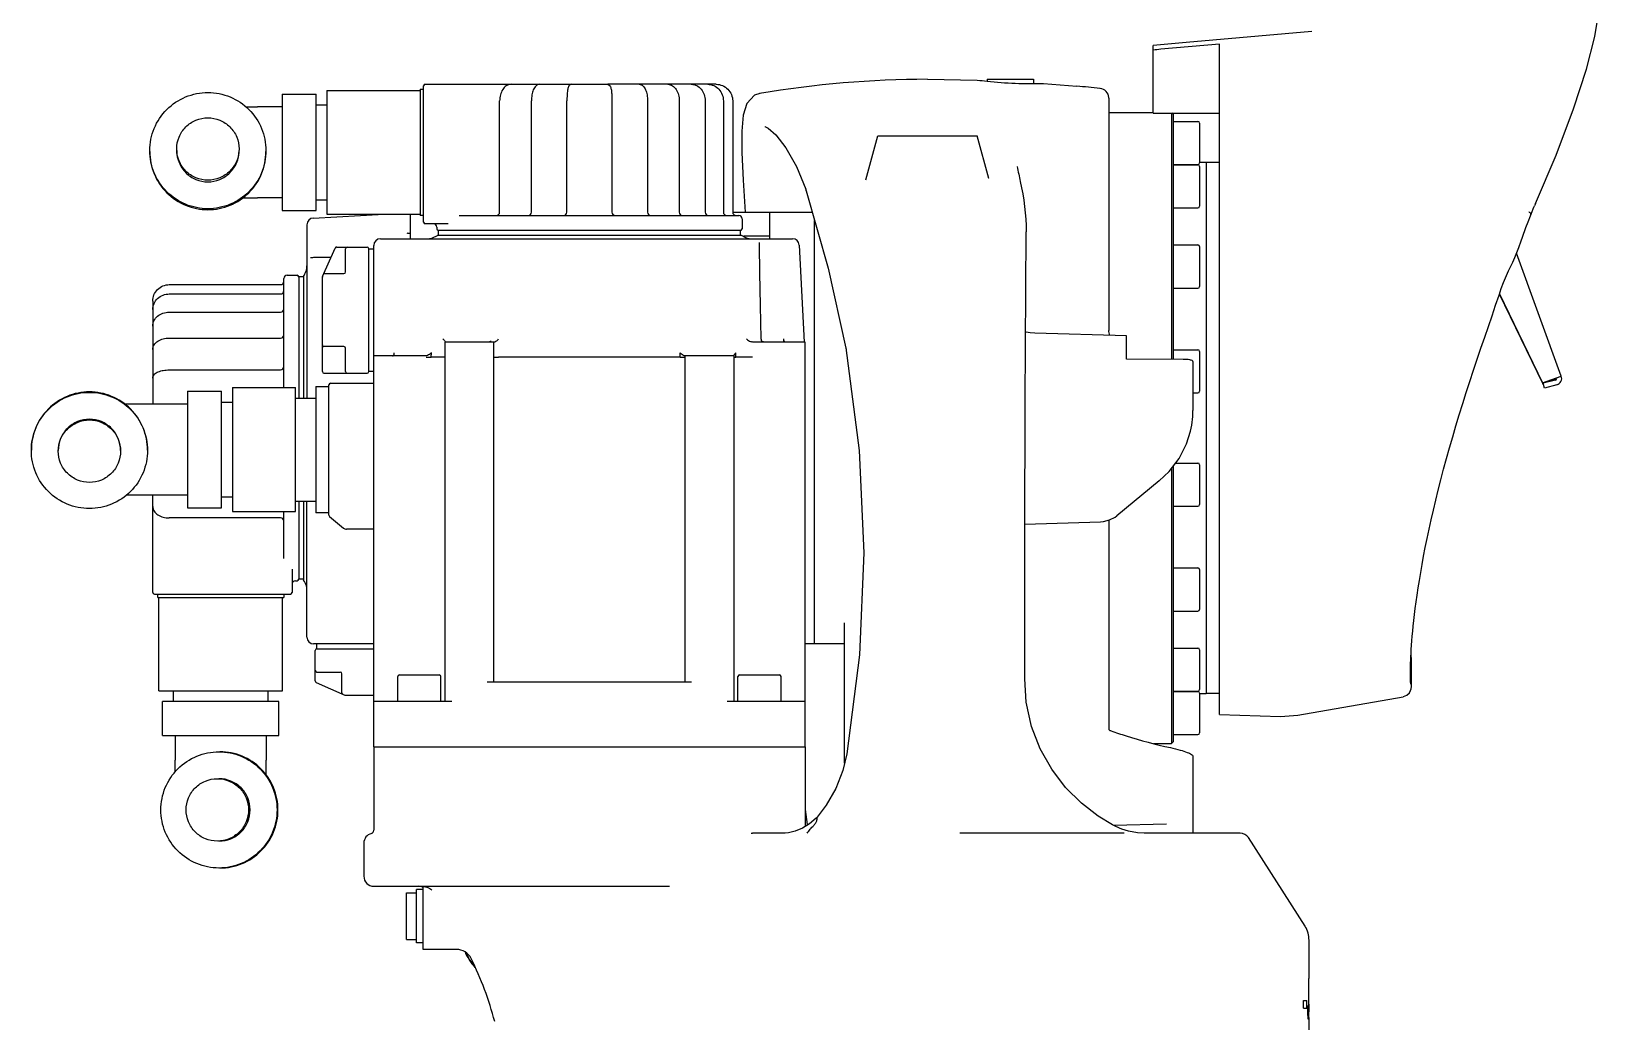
# Model space of a CAD drawing. Header units: millimetres. Extents: x 4086 to 10416, y 123 to 1549.
# Drawn here: x 7314.6 to 7432.7, y 699.9 to 774.4 of the extents above; entities that cross this region are included whole.
import ezdxf

# ---------------------------------------------------------------- set-up
doc = ezdxf.new("R2010")
doc.units = ezdxf.units.MM
doc.layers.add('外形图', color=7, linetype='Continuous')

msp = doc.modelspace()

# ---------------------------------------------------------------- linework, layer by layer
at = {"layer": '外形图', "linetype": 'Continuous'}
for p, q in [((7401.592, 773.604), (7399.092, 773.385)), ((7411.063, 774.437), (7401.592, 773.608)), ((7401.592, 773.604), (7401.592, 773.608)), ((7399.092, 768.282), (7399.092, 773.385)), ((7404.092, 773.467), (7399.678, 773.086)), ((7404.092, 723.016), (7404.092, 773.467)), ((7336.849, 769.99), (7336.849, 760.665)), ((7336.849, 769.99), (7343.874, 769.99)), ((7343.874, 770.077), (7343.874, 760.577)), ((7343.874, 770.077), (7344.124, 770.077)), ((7344.124, 760.077), (7344.124, 770.327)), ((7344.249, 770.452), (7355.267, 770.452)), ((7355.306, 770.452), (7357.943, 770.452)), ((7365.541, 770.452), (7357.981, 770.452)), ((7366.175, 770.452), (7365.581, 770.452)), ((7382.092, 770.827), (7385.842, 770.771)), ((7386.592, 770.827), (7390.092, 770.827)), ((7386.592, 770.827), (7386.592, 770.685)), ((7390.092, 770.827), (7390.092, 770.51)), ((7390.842, 770.521), (7393.342, 770.32)), ((7393.342, 770.32), (7393.342, 770.315)), ((7333.469, 768.752), (7331.624, 768.752)), ((7333.469, 769.715), (7333.469, 760.94)), ((7333.469, 769.715), (7336.024, 769.715)), ((7336.024, 760.94), (7336.024, 769.715)), ((7336.024, 768.895), (7336.849, 768.895)), ((7349.857, 760.827), (7349.857, 769.202)), ((7352.251, 760.827), (7352.251, 769.202)), ((7354.926, 760.827), (7354.926, 769.202)), ((7358.323, 769.202), (7358.323, 760.827)), ((7360.998, 769.202), (7360.998, 760.827)), ((7363.392, 769.202), (7363.392, 760.827)), ((7365.342, 769.202), (7365.342, 760.827)), ((7366.714, 769.202), (7366.714, 760.827)), ((7367.417, 769.202), (7367.417, 760.827)), ((7395.763, 769.398), (7395.761, 769.452)), ((7395.763, 769.398), (7395.763, 751.916)), ((7395.763, 768.327), (7399.092, 768.327)), ((7399.092, 768.282), (7404.092, 768.282)), ((7400.467, 768.282), (7400.467, 749.748)), ((7400.592, 768.202), (7400.512, 768.282)), ((7400.592, 768.202), (7400.592, 749.747)), ((7400.592, 767.657), (7402.467, 767.657)), ((7377.455, 763.267), (7378.342, 766.577)), ((7378.342, 766.577), (7385.841, 766.577)), ((7386.704, 763.359), (7385.842, 766.577)), ((7402.592, 767.532), (7402.592, 764.532)), ((7372.232, 764.253), (7372.915, 762.564)), ((7400.592, 764.407), (7402.467, 764.407)), ((7400.592, 764.391), (7402.467, 764.391)), ((7403.092, 764.577), (7402.592, 764.577)), ((7402.592, 764.266), (7402.592, 761.266)), ((7403.092, 764.577), (7403.092, 724.577)), ((7404.092, 764.565), (7403.092, 764.565)), ((7377.455, 763.267), (7377.455, 763.267)), ((7386.704, 763.359), (7386.704, 763.359)), ((7333.469, 761.902), (7331.624, 761.902)), ((7336.024, 761.76), (7336.849, 761.76)), ((7372.912, 762.572), (7372.942, 762.478)), ((7372.961, 762.42), (7372.942, 762.478)), ((7372.961, 762.42), (7374.619, 756.614)), ((7333.469, 760.94), (7336.024, 760.94)), ((7335.815, 760.384), (7341.166, 760.665)), ((7336.849, 760.665), (7343.874, 760.665)), ((7343.117, 760.665), (7343.117, 758.827)), ((7344.124, 760.577), (7343.874, 760.577)), ((7346.81, 760.577), (7367.874, 760.577)), ((7367.417, 760.827), (7373.416, 760.827)), ((7370.179, 760.827), (7370.179, 758.827)), ((7400.592, 761.141), (7402.467, 761.141)), ((7427.351, 760.096), (7427.527, 760.545)), ((7427.527, 760.545), (7427.562, 760.633)), ((7427.562, 760.633), (7427.562, 760.635)), ((7427.777, 761.2), (7427.821, 761.301)), ((7427.9, 761.477), (7427.821, 761.301)), ((7335.342, 759.885), (7335.342, 746.827)), ((7345.991, 759.952), (7344.249, 759.952)), ((7345.124, 759.702), (7345.124, 759.577)), ((7367.999, 759.452), (7345.249, 759.452)), ((7345.249, 759.077), (7345.249, 759.452)), ((7367.999, 759.077), (7367.999, 759.452)), ((7368.124, 760.327), (7368.124, 759.577)), ((7373.592, 728.327), (7373.592, 760.211)), ((7373.592, 728.327), (7373.592, 760.211)), ((7389.504, 754.97), (7389.535, 759.35)), ((7336.51, 755.98), (7337.466, 758.128)), ((7337.581, 758.202), (7339.874, 758.202)), ((7340.374, 720.577), (7340.374, 758.327)), ((7340.874, 758.827), (7371.932, 758.827)), ((7345.065, 759.015), (7345.179, 759.077)), ((7368.07, 759.077), (7345.179, 759.077)), ((7368.184, 759.015), (7368.07, 759.077)), ((7370.179, 759.019), (7368.304, 759.019)), ((7369.435, 758.549), (7369.435, 758.553)), ((7369.435, 758.553), (7369.435, 758.551)), ((7369.435, 758.551), (7369.435, 758.551)), ((7369.436, 758.538), (7369.435, 758.549)), ((7369.449, 758.343), (7369.447, 758.401)), ((7372.431, 758.353), (7372.814, 751.049)), ((7400.592, 758.355), (7402.467, 758.355)), ((7402.592, 758.23), (7402.592, 755.23)), ((7335.62, 757.388), (7335.615, 757.388)), ((7335.615, 757.388), (7335.618, 757.388)), ((7335.618, 757.388), (7335.618, 757.388)), ((7335.631, 757.389), (7335.62, 757.388)), ((7335.826, 757.402), (7335.768, 757.4)), ((7337.15, 757.418), (7335.826, 757.402)), ((7338.249, 756.327), (7338.249, 758.077)), ((7339.999, 748.827), (7339.999, 758.077)), ((7339.999, 758.077), (7340.374, 758.077)), ((7426.189, 757.074), (7426.189, 757.074)), ((7429.847, 748.482), (7426.478, 757.738)), ((7333.592, 747.615), (7333.592, 755.827)), ((7333.842, 756.077), (7334.592, 756.077)), ((7334.717, 755.952), (7334.717, 746.827)), ((7335.092, 755.952), (7334.717, 755.952)), ((7335.154, 756.136), (7335.092, 756.023)), ((7335.092, 756.023), (7335.092, 746.827)), ((7336.499, 748.827), (7336.499, 755.93)), ((7336.69, 756.202), (7338.124, 756.202)), ((7374.619, 756.614), (7375.943, 750.591)), ((7324.967, 755.369), (7333.342, 755.369)), ((7324.967, 754.667), (7333.342, 754.667)), ((7389.444, 746.541), (7389.504, 754.97)), ((7400.592, 755.105), (7402.467, 755.105)), ((7428.449, 747.924), (7425.185, 754.657)), ((7425.188, 754.667), (7428.437, 747.969)), ((7323.717, 754.128), (7323.717, 753.534)), ((7323.717, 753.493), (7323.717, 746.377)), ((7324.967, 753.295), (7333.342, 753.295)), ((7324.967, 751.345), (7333.342, 751.345)), ((7349.454, 751.052), (7345.749, 751.052)), ((7345.749, 723.99), (7345.749, 751.052)), ((7349.15, 751.095), (7349.106, 751.065)), ((7349.165, 751.114), (7349.15, 751.095)), ((7349.165, 751.114), (7349.164, 751.113)), ((7349.424, 725.452), (7349.424, 751.052)), ((7372.874, 751.052), (7368.936, 751.052)), ((7369.576, 751.206), (7369.571, 751.282)), ((7369.576, 751.206), (7369.576, 751.206)), ((7372.874, 720.577), (7372.874, 751.052)), ((7397.092, 751.51), (7390.184, 751.711)), ((7397.092, 749.765), (7397.092, 751.51)), ((7338.124, 750.702), (7336.624, 750.702)), ((7338.249, 748.827), (7338.249, 750.577)), ((7344.239, 750.002), (7340.374, 750.002)), ((7341.895, 750.057), (7341.9, 750.136)), ((7341.9, 750.136), (7341.906, 750.239)), ((7344.696, 749.902), (7344.72, 750.239)), ((7345.589, 749.902), (7344.696, 749.902)), ((7363.469, 749.902), (7349.78, 749.902)), ((7363.469, 749.902), (7363.469, 750.239)), ((7363.811, 750.002), (7363.794, 750.002)), ((7367.499, 750.002), (7363.824, 750.002)), ((7363.824, 725.452), (7363.824, 750.002)), ((7367.499, 750.002), (7367.499, 723.99)), ((7367.66, 749.902), (7367.66, 750.239)), ((7368.552, 749.902), (7367.66, 749.902)), ((7368.92, 749.915), (7368.552, 749.902)), ((7375.941, 750.632), (7375.944, 750.617)), ((7375.943, 750.591), (7375.957, 750.513)), ((7400.592, 750.47), (7402.467, 750.47)), ((7402.592, 750.345), (7402.592, 747.345)), ((7324.967, 748.951), (7333.342, 748.951)), ((7336.624, 748.702), (7339.874, 748.702)), ((7340.374, 748.827), (7339.999, 748.827)), ((7401.362, 749.743), (7397.092, 749.765)), ((7402.092, 749.589), (7402.092, 745.9)), ((7329.724, 747.615), (7329.724, 738.29)), ((7329.724, 747.615), (7334.474, 747.615)), ((7334.474, 738.29), (7334.474, 747.615)), ((7335.999, 747.702), (7336.999, 747.702)), ((7335.999, 747.702), (7335.999, 738.202)), ((7336.999, 738.011), (7336.999, 747.827)), ((7337.124, 747.952), (7340.374, 747.952)), ((7428.445, 747.949), (7428.435, 747.968)), ((7428.437, 747.969), (7429.847, 748.482)), ((7429.384, 748.291), (7428.445, 747.949)), ((7428.466, 747.889), (7428.445, 747.949)), ((7428.499, 747.901), (7428.466, 747.889)), ((7429.409, 748.19), (7428.487, 747.943)), ((7428.585, 747.581), (7428.487, 747.943)), ((7429.506, 747.828), (7428.585, 747.581)), ((7429.406, 748.231), (7428.966, 748.071)), ((7326.344, 746.377), (7323.949, 746.377)), ((7326.344, 747.34), (7326.344, 738.565)), ((7326.344, 747.34), (7328.899, 747.34)), ((7328.899, 738.565), (7328.899, 747.34)), ((7328.899, 746.52), (7329.724, 746.52)), ((7334.474, 746.827), (7335.999, 746.827)), ((7402.092, 747.22), (7402.467, 747.22)), ((7400.592, 741.694), (7400.592, 720.952)), ((7400.775, 741.935), (7402.467, 741.935)), ((7402.592, 741.81), (7402.592, 738.81)), ((7399.541, 740.59), (7396.369, 737.978)), ((7400.467, 741.531), (7400.467, 720.827)), ((7323.717, 732.202), (7323.717, 739.527)), ((7326.344, 739.527), (7323.949, 739.527)), ((7328.899, 739.385), (7329.724, 739.385)), ((7326.344, 738.565), (7328.899, 738.565)), ((7329.724, 738.29), (7334.474, 738.29)), ((7333.592, 734.763), (7333.592, 738.29)), ((7334.474, 739.077), (7335.999, 739.077)), ((7334.717, 739.077), (7334.717, 733.202)), ((7335.092, 739.077), (7335.092, 733.132)), ((7335.342, 728.827), (7335.342, 739.077)), ((7336.999, 738.202), (7335.999, 738.202)), ((7400.592, 738.685), (7402.467, 738.685)), ((7333.342, 737.81), (7324.967, 737.81)), ((7337.044, 737.915), (7338.087, 737.04)), ((7340.374, 736.952), (7338.328, 736.952)), ((7389.421, 737.336), (7395.12, 737.513)), ((7395.763, 737.64), (7395.763, 721.85)), ((7334.217, 733.944), (7334.217, 732.202)), ((7400.592, 734.049), (7402.467, 734.049)), ((7402.592, 733.924), (7402.592, 730.924)), ((7334.467, 733.077), (7334.592, 733.077)), ((7335.092, 733.202), (7334.717, 733.202)), ((7335.154, 733.018), (7335.092, 733.132)), ((7323.842, 732.077), (7334.092, 732.077)), ((7324.092, 731.827), (7324.092, 732.077)), ((7324.092, 731.827), (7333.592, 731.827)), ((7324.179, 724.802), (7324.179, 731.827)), ((7333.504, 724.802), (7333.504, 731.827)), ((7333.592, 732.077), (7333.592, 731.827)), ((7375.842, 719.343), (7375.842, 729.911)), ((7400.592, 730.799), (7402.467, 730.799)), ((7340.374, 728.327), (7335.842, 728.327)), ((7335.967, 725.533), (7335.967, 727.827)), ((7336.092, 727.952), (7336.092, 728.327)), ((7336.092, 727.952), (7340.374, 727.952)), ((7373.592, 728.327), (7372.874, 728.327)), ((7375.842, 728.327), (7373.592, 728.327)), ((7400.592, 728.014), (7402.467, 728.014)), ((7402.592, 727.889), (7402.592, 724.889)), ((7336.041, 725.419), (7338.188, 724.463)), ((7336.092, 726.202), (7337.842, 726.202)), ((7337.967, 724.643), (7337.967, 726.077)), ((7342.183, 723.99), (7342.183, 725.865)), ((7342.308, 725.99), (7345.308, 725.99)), ((7345.433, 723.99), (7345.433, 725.865)), ((7364.324, 725.452), (7348.924, 725.452)), ((7367.816, 723.99), (7367.816, 725.865)), ((7367.941, 725.99), (7370.941, 725.99)), ((7371.066, 723.99), (7371.066, 725.865)), ((7389.416, 725.68), (7389.416, 725.682)), ((7418.511, 725.289), (7418.511, 725.289)), ((7418.567, 725.721), (7418.567, 725.848)), ((7324.179, 724.802), (7333.504, 724.802)), ((7333.229, 723.977), (7324.454, 723.977)), ((7324.454, 721.422), (7324.454, 723.977)), ((7325.274, 723.977), (7325.274, 724.802)), ((7332.409, 723.977), (7332.409, 724.802)), ((7333.229, 721.422), (7333.229, 723.977)), ((7340.374, 724.452), (7338.239, 724.452)), ((7346.249, 723.99), (7340.374, 723.99)), ((7372.874, 723.99), (7366.999, 723.99)), ((7400.592, 724.764), (7402.467, 724.764)), ((7400.592, 724.748), (7402.467, 724.748)), ((7402.592, 724.623), (7402.592, 721.623)), ((7403.092, 724.577), (7402.592, 724.577)), ((7404.092, 724.59), (7403.092, 724.59)), ((7409.988, 722.947), (7417.925, 724.346)), ((7418.4, 724.641), (7418.498, 724.82)), ((7404.092, 723.016), (7408.685, 722.856)), ((7408.685, 722.856), (7409.988, 722.947)), ((7324.454, 721.422), (7333.229, 721.422)), ((7325.417, 721.422), (7325.417, 719.577)), ((7332.267, 721.422), (7332.267, 719.577)), ((7340.374, 720.577), (7372.874, 720.577)), ((7340.374, 720.577), (7372.874, 720.577)), ((7340.374, 720.577), (7340.374, 714.295)), ((7372.874, 720.577), (7372.874, 714.571)), ((7399.14, 720.827), (7400.467, 720.827)), ((7400.592, 720.952), (7400.467, 720.827)), ((7400.592, 721.498), (7402.467, 721.498)), ((7402.092, 719.898), (7402.092, 715.827)), ((7372.874, 715.848), (7373.038, 714.735)), ((7373.707, 715.196), (7373.199, 714.77)), ((7373.792, 715.282), (7373.707, 715.196)), ((7396.187, 714.633), (7396.033, 714.712)), ((7396.113, 714.671), (7400.093, 714.775)), ((7339.624, 713.327), (7339.624, 710.827)), ((7368.817, 714.077), (7368.899, 714.077)), ((7371.362, 714.077), (7368.899, 714.077)), ((7397.242, 714.236), (7396.743, 714.389)), ((7403.998, 714.077), (7398.413, 714.077)), ((7410.543, 707.062), (7406.268, 713.741)), ((7340.374, 710.077), (7362.665, 710.077)), ((7344.092, 709.827), (7343.592, 709.827)), ((7343.592, 705.827), (7343.592, 709.827)), ((7344.092, 705.328), (7344.092, 710.07)), ((7342.842, 709.577), (7343.592, 709.577)), ((7342.842, 706.077), (7342.842, 709.577)), ((7342.842, 706.077), (7343.592, 706.077)), ((7344.092, 705.827), (7343.592, 705.827)), ((7346.597, 705.327), (7344.092, 705.327)), ((7410.842, 703.127), (7410.842, 706.01)), ((7410.823, 703.127), (7410.838, 703.127)), ((7410.823, 701.173), (7410.823, 703.127)), ((7410.838, 701.212), (7410.838, 703.127)), ((7410.432, 701.489), (7410.671, 701.489)), ((7410.432, 700.909), (7410.432, 701.489)), ((7410.671, 700.909), (7410.671, 701.489)), ((7410.432, 700.909), (7410.671, 700.909)), ((7410.807, 700.573), (7410.75, 700.573)), ((7410.822, 701.037), (7410.823, 701.103)), ((7410.823, 701.103), (7410.823, 701.173)), ((7410.837, 700.688), (7410.837, 700.635)), ((7410.838, 701.212), (7410.838, 701.173)), ((7410.838, 701.173), (7410.838, 701.006)), ((7410.842, 696.577), (7410.842, 700.21))]:
    msp.add_line(p, q, dxfattribs=at)
at = {"layer": '外形图'}
for p, q in [((7402.092, 715.827), (7402.092, 714.077)), ((7405.643, 714.077), (7403.998, 714.077))]:
    msp.add_line(p, q, dxfattribs=at)
at = {"layer": '外形图', "linetype": 'Continuous'}
for points in [[(7427.9, 761.477), (7429.457, 765.125), (7430.774, 768.618), (7431.736, 771.6), (7432.365, 774.045), (7432.662, 775.736)], [(7369.463, 769.756), (7369.072, 769.626), (7368.478, 768.998), (7368.209, 768.122), (7368.105, 766.935), (7368.115, 765.325), (7368.215, 763.245), (7368.365, 760.827)], [(7369.831, 767.288), (7369.834, 767.288), (7370.091, 767.155), (7370.672, 766.636), (7371.429, 765.67), (7372.232, 764.253)], [(7427.562, 760.635), (7427.605, 760.753), (7427.777, 761.2)], [(7426.827, 758.671), (7426.926, 758.954), (7427.184, 759.663), (7427.351, 760.096)], [(7369.447, 758.401), (7369.441, 758.486), (7369.436, 758.538)], [(7369.57, 751.282), (7369.516, 753.81), (7369.474, 756.261), (7369.449, 758.343)], [(7426.189, 757.074), (7426.349, 757.418), (7426.65, 758.169), (7426.827, 758.671)], [(7335.768, 757.4), (7335.683, 757.394), (7335.631, 757.389)], [(7425.326, 755.074), (7425.493, 755.53), (7425.868, 756.401), (7426.189, 757.074)], [(7418.495, 726.886), (7418.503, 727.115), (7418.515, 727.362), (7418.529, 727.629), (7418.546, 727.915), (7418.567, 728.222), (7418.592, 728.551), (7418.621, 728.901), (7418.655, 729.273), (7418.694, 729.668), (7418.739, 730.086), (7418.79, 730.528), (7418.847, 730.993), (7418.912, 731.483), (7418.984, 731.998), (7419.065, 732.537), (7419.154, 733.1), (7419.252, 733.687), (7419.359, 734.297), (7419.475, 734.929), (7419.601, 735.583), (7419.737, 736.258), (7419.883, 736.952), (7420.04, 737.666), (7420.208, 738.397), (7420.387, 739.146), (7420.575, 739.91), (7420.774, 740.688), (7420.982, 741.48), (7421.2, 742.282), (7421.428, 743.095), (7421.665, 743.916), (7421.91, 744.743), (7422.164, 745.576), (7422.424, 746.413), (7422.69, 747.252), (7422.961, 748.091), (7423.236, 748.928), (7423.514, 749.762), (7423.794, 750.59), (7424.074, 751.412), (7424.352, 752.225), (7424.627, 753.026), (7424.898, 753.815), (7425.162, 754.588), (7425.326, 755.074)], [(7369.731, 751.066), (7369.649, 751.102), (7369.594, 751.156), (7369.576, 751.206)], [(7390.184, 751.711), (7389.819, 751.736), (7389.529, 751.781), (7389.481, 751.793)], [(7395.826, 751.547), (7395.823, 751.553), (7395.766, 751.842), (7395.763, 751.916)], [(7375.944, 750.617), (7376.955, 742.895), (7377.291, 735.191), (7376.963, 727.497), (7376.007, 720.038)], [(7389.416, 725.68), (7389.418, 736.491), (7389.444, 746.541)], [(7401.911, 744.328), (7402.003, 744.782), (7402.078, 745.455), (7402.092, 745.901)], [(7399.541, 740.59), (7400.29, 741.3), (7401.048, 742.291), (7401.611, 743.389), (7401.911, 744.328)], [(7395.12, 737.513), (7395.349, 737.532), (7395.811, 737.653), (7396.224, 737.87), (7396.369, 737.978)], [(7418.552, 727.179), (7418.548, 727.441), (7418.541, 727.828)], [(7418.511, 725.289), (7418.51, 725.294), (7418.507, 725.311), (7418.504, 725.34), (7418.5, 725.379), (7418.495, 725.429), (7418.491, 725.49), (7418.487, 725.564), (7418.484, 725.652), (7418.481, 725.753), (7418.48, 725.869), (7418.479, 725.999), (7418.479, 726.144), (7418.481, 726.305), (7418.484, 726.482), (7418.488, 726.675), (7418.495, 726.886)], [(7418.564, 726.319), (7418.562, 726.507), (7418.56, 726.713), (7418.556, 726.937), (7418.552, 727.179)], [(7418.567, 725.848), (7418.566, 725.99), (7418.566, 726.146), (7418.564, 726.319)], [(7396.033, 714.712), (7394.961, 715.356), (7393.696, 716.322), (7392.503, 717.505), (7391.451, 718.882), (7390.587, 720.422), (7389.941, 722.108), (7389.54, 723.929), (7389.416, 725.682)], [(7418.498, 724.82), (7418.533, 724.938), (7418.545, 725.01), (7418.551, 725.062), (7418.555, 725.109), (7418.558, 725.157), (7418.56, 725.21), (7418.562, 725.27), (7418.563, 725.338), (7418.565, 725.417), (7418.566, 725.506)], [(7418.566, 725.506), (7418.566, 725.607), (7418.567, 725.721)], [(7417.958, 724.353), (7418.21, 724.46), (7418.4, 724.641)], [(7376.007, 720.04), (7375.713, 718.802), (7375.185, 717.441), (7374.471, 716.183), (7373.791, 715.281)], [(7373.199, 714.77), (7372.664, 714.442), (7372.131, 714.217)], [(7396.745, 714.389), (7396.559, 714.462), (7396.187, 714.633)], [(7372.131, 714.217), (7371.632, 714.097), (7371.362, 714.077)], [(7398.413, 714.077), (7397.925, 714.107), (7397.242, 714.236)]]:
    msp.add_lwpolyline(points, dxfattribs=at)
for centre, radius, start, end in [((7412.331, 626.656), 146.975, 94.93869, 95.1682), ((7344.249, 770.327), 0.125, 90, 180), ((7382.092, 695.827), 75, 90, 99.70872), ((7390.107, 804.759), 34.254, 262.84712, 264.08628), ((7389.984, 803.316), 32.807, 264.04068, 271.49849), ((7382.092, 645.846), 124.976, 84.02941, 84.83542), ((7395.013, 769.399), 0.75, 4.10611, 84.02479), ((7331.617, 1071.605), 302.853, 269.83121, 270.00131), ((7363.851, 769.202), 1.491, 0.00017, 0.63926), ((7402.467, 767.532), 0.125, 0, 90), ((7402.467, 764.532), 0.125, 270, 0), ((7402.467, 764.266), 0.125, 0, 90), ((7331.608, 1064.853), 302.951, 269.79051, 270.0031), ((7349.607, 760.827), 0.25, 270, 0), ((7352.001, 760.827), 0.25, 270, 0), ((7354.676, 760.827), 0.25, 270, 0), ((7358.573, 760.827), 0.25, 180, 270), ((7361.248, 760.827), 0.25, 180, 270), ((7363.642, 760.827), 0.25, 180, 270), ((7365.592, 760.827), 0.25, 180, 270), ((7366.964, 760.827), 0.25, 180, 270), ((7367.667, 760.827), 0.25, 180, 270), ((7367.874, 760.327), 0.25, 0, 90), ((7402.467, 761.266), 0.125, 270, 0), ((7335.842, 759.885), 0.5, 93, 180), ((7344.249, 760.077), 0.125, 180, 270), ((7344.874, 759.702), 0.25, 0, 90), ((7345.249, 759.577), 0.125, 180, 270), ((7367.999, 759.577), 0.125, 270, 0), ((7337.581, 758.077), 0.125, 90, 156), ((7338.374, 758.077), 0.125, 90, 180), ((7339.874, 758.077), 0.125, 0, 90), ((7340.874, 758.327), 0.5, 90, 180), ((7342.975, 759.411), 0.193, 273.23402, 277.03316), ((7344.407, 760.077), 1.25, 270, 301.78833), ((7368.842, 760.077), 1.25, 238.21167, 270), ((7368.304, 758.894), 0.125, 90, 126.07379), ((7371.932, 758.327), 0.5, 3, 90), ((7402.467, 758.23), 0.125, 0, 90), ((7333.842, 755.827), 0.25, 90, 180), ((7334.592, 755.952), 0.125, 0, 90), ((7334.092, 756.795), 1.25, 328.21167, 0), ((7336.624, 755.93), 0.125, 156, 180), ((7336.69, 756.077), 0.125, 89.99998, 155.99966), ((7338.124, 756.327), 0.125, 270, 0), ((7333.342, 755.619), 0.25, 270, 0), ((7333.342, 754.917), 0.25, 270, 0), ((7402.467, 755.23), 0.125, 270, 0), ((7333.342, 753.545), 0.25, 270, 0), ((7324.967, 751.804), 1.491, 90.00017, 90.63926), ((7333.342, 751.595), 0.25, 270, 0), ((7349.071, 751.169), 0.109, 329.70181, 333.8858), ((7371.459, 751.194), 0.193, 183.23402, 187.03316), ((7336.624, 750.827), 0.125, 179.99967, 270), ((7338.124, 750.577), 0.125, 0.00158, 90), ((7402.467, 750.345), 0.125, 0, 90), ((7333.342, 749.201), 0.25, 270, 0), ((7336.624, 748.827), 0.125, 180, 270), ((7338.374, 748.827), 0.125, 180, 270), ((7339.874, 748.827), 0.125, 270, 0), ((7337.124, 747.827), 0.125, 90, 180), ((7428.41, 750.967), 2.911, 289.99456, 291.82717), ((7429.377, 748.311), 0.125, 285, 20), ((7429.377, 748.311), 0.5, 285, 20), ((7323.928, -133.286), 879.663, 89.998628, 90.150452), ((7402.467, 747.345), 0.125, 270, 0), ((7402.467, 741.81), 0.125, 0, 90), ((7323.872, -91.466), 830.993, 89.994646, 90.147636), ((7402.467, 738.81), 0.125, 270, 0), ((7333.342, 737.56), 0.25, 0, 90), ((7337.124, 738.011), 0.125, 179.99995, 229.99998), ((7338.328, 737.327), 0.375, 229.99998, 270), ((7402.467, 733.924), 0.125, 0, 90), ((7323.842, 732.202), 0.125, 180, 270), ((7334.092, 732.202), 0.125, 270, 0), ((7334.467, 732.827), 0.25, 90, 180), ((7334.592, 733.202), 0.125, 270, 0), ((7334.092, 732.36), 1.25, 0, 31.78833), ((7402.467, 730.924), 0.125, 270, 0), ((7335.842, 728.827), 0.5, 180, 270), ((7336.092, 727.827), 0.125, 90, 180), ((7402.467, 727.889), 0.125, 0, 90), ((7336.092, 726.327), 0.125, 180, 270), ((7336.092, 725.533), 0.125, 180, 246), ((7337.842, 726.077), 0.125, 0, 90), ((7342.308, 725.865), 0.125, 90, 180), ((7345.308, 725.865), 0.125, 0, 90), ((7367.941, 725.865), 0.125, 90, 180), ((7370.941, 725.865), 0.125, 0, 90), ((7338.092, 724.643), 0.125, 179.99998, 245.99988), ((7338.239, 724.577), 0.125, 246, 270), ((7402.467, 724.889), 0.125, 270, 0), ((7402.467, 724.623), 0.125, 0, 90), ((7402.467, 721.623), 0.125, 270, 0), ((7022.564, 719.57), 302.853, 359.83121, 0.00131), ((7029.316, 719.561), 302.951, 359.79051, 0.0031), ((7340.374, 713.327), 0.75, 104.14137, 180), ((7340.124, 714.295), 0.25, 284.47751, 0), ((7405.643, 713.327), 0.75, 33.52883, 90), ((7340.374, 710.827), 0.75, 180, 270), ((7343.733, 709.327), 0.75, 61.46119, 90), ((7408.842, 706.01), 2, 0, 31.71116), ((7346.597, 704.077), 1.25, 26.24029, 89.99998), ((7351.255, 706.906), 4.382, 203.90855, 212.73977), ((7351.287, 706.905), 4.381, 204.46484, 212.51873), ((7351.253, 706.905), 4.379, 212.74547, 221.99559), ((7351.285, 706.904), 4.378, 212.51972, 220.91219), ((7325.295, 693.576), 25, 14.62297, 26.24037), ((7410.197, 701.431), 0.674, 324.18622, 326.46152), ((7431.711, 701.035), 20.967, 179.99465, 180.34414), ((7410.26, 701.39), 0.599, 326.41431, 331.33782), ((7383.93, 701.059), 26.893, 359.42121, 359.95308), ((7405.154, 700.442), 5.681, 357.66035, 358.52226), ((7398.88, 700.599), 11.957, 358.54625, 359.38154), ((7383.948, 700.781), 26.889, 359.33756, 359.68962)]:
    msp.add_arc(centre, radius, start, end, dxfattribs=at)
for points, knots in [([(7350.715, 770.452), (7350.592, 770.452), (7350.334, 770.369), (7350.058, 770.064), (7349.893, 769.659), (7349.857, 769.358), (7349.857, 769.202)], [0, 0, 0, 0, 6911.5195589, 14245.9913481, 22334.1994499, 31019.7330733, 31019.7330733, 31019.7330733, 31019.7330733]), ([(7352.883, 770.452), (7352.774, 770.452), (7352.55, 770.344), (7352.372, 770.024), (7352.272, 769.638), (7352.251, 769.353), (7352.251, 769.202)], [0, 0, 0, 0, 6716.0114904, 13681.0588249, 21886.8565476, 31113.3700157, 31113.3700157, 31113.3700157, 31113.3700157]), ([(7355.306, 770.452), (7355.242, 770.452), (7355.125, 770.406), (7355.037, 770.273), (7354.998, 770.139), (7354.96, 769.931), (7354.933, 769.616), (7354.926, 769.348), (7354.926, 769.202)], [0, 0, 0, 0, 6073.8688866, 10804.1037323, 14782.024681, 19311.840496, 30918.8353436, 44832.1925599, 44832.1925599, 44832.1925599, 44832.1925599]), ([(7357.943, 770.452), (7358.006, 770.452), (7358.123, 770.406), (7358.211, 770.273), (7358.25, 770.139), (7358.289, 769.931), (7358.316, 769.616), (7358.323, 769.348), (7358.323, 769.202)], [0, 0, 0, 0, 6098.5660381, 10848.034642, 14842.1303416, 19390.3649847, 31044.5554032, 45014.4861637, 45014.4861637, 45014.4861637, 45014.4861637]), ([(7360.365, 770.452), (7360.475, 770.452), (7360.699, 770.344), (7360.876, 770.024), (7360.977, 769.638), (7360.998, 769.353), (7360.998, 769.202)], [0, 0, 0, 0, 6788.1990661, 13828.1107575, 22122.1091399, 31447.7945109, 31447.7945109, 31447.7945109, 31447.7945109]), ([(7362.533, 770.452), (7362.657, 770.452), (7362.915, 770.369), (7363.191, 770.064), (7363.356, 769.659), (7363.392, 769.358), (7363.392, 769.202)], [0, 0, 0, 0, 7027.0828076, 14484.1897685, 22707.6358011, 31538.3948665, 31538.3948665, 31538.3948665, 31538.3948665]), ([(7364.298, 770.452), (7364.438, 770.452), (7364.725, 770.381), (7365.188, 769.996), (7365.338, 769.524), (7365.342, 769.219)], [0, 0, 0, 0, 5963.346252, 12138.8463725, 25197.4197624, 25197.4197624, 25197.4197624, 25197.4197624]), ([(7365.541, 770.452), (7365.844, 770.452), (7366.484, 770.165), (7366.714, 769.517), (7366.714, 769.202)], [0, 0, 0, 0, 8769.2116756, 17859.4581486, 17859.4581486, 17859.4581486, 17859.4581486]), ([(7366.175, 770.452), (7366.492, 770.452), (7367.154, 770.183), (7367.417, 769.521), (7367.417, 769.202)], [0, 0, 0, 0, 8919.2974079, 17874.4667076, 17874.4667076, 17874.4667076, 17874.4667076]), ([(7323.499, 765.459), (7323.499, 766.028), (7323.727, 767.178), (7324.701, 768.632), (7326.155, 769.606), (7327.305, 769.834), (7327.874, 769.834)], [0, 0, 0, 0, 7491.3960002, 14982.8688925, 22474.5653288, 29966.8907372, 29966.8907372, 29966.8907372, 29966.8907372]), ([(7327.874, 769.834), (7328.443, 769.834), (7329.594, 769.606), (7331.048, 768.632), (7332.022, 767.178), (7332.249, 766.028), (7332.249, 765.459)], [0, 0, 0, 0, 7544.7271405, 15088.8163296, 22632.8590675, 30176.8829448, 30176.8829448, 30176.8829448, 30176.8829448]), ([(7325.524, 765.584), (7325.524, 765.889), (7325.647, 766.507), (7326.17, 767.288), (7326.951, 767.811), (7327.569, 767.933), (7327.874, 767.933)], [0, 0, 0, 0, 7512.9981055, 15026.2782743, 22539.7348955, 30054.385881, 30054.385881, 30054.385881, 30054.385881]), ([(7327.874, 767.933), (7328.18, 767.933), (7328.798, 767.811), (7329.579, 767.288), (7330.102, 766.507), (7330.224, 765.889), (7330.224, 765.584)], [0, 0, 0, 0, 7542.8523672, 15084.3125877, 22625.8091086, 30167.2594795, 30167.2594795, 30167.2594795, 30167.2594795]), ([(7327.874, 761.084), (7327.305, 761.084), (7326.155, 761.312), (7324.701, 762.285), (7323.727, 763.74), (7323.499, 764.89), (7323.499, 765.459)], [0, 0, 0, 0, 7504.1076682, 15007.5808196, 22511.0077698, 30014.415961, 30014.415961, 30014.415961, 30014.415961]), ([(7323.499, 765.386), (7323.499, 764.817), (7323.727, 763.666), (7324.701, 762.212), (7326.155, 761.239), (7327.305, 761.011), (7327.874, 761.011)], [0, 0, 0, 0, 7492.6490511, 14985.3750071, 22478.3245445, 29971.9031592, 29971.9031592, 29971.9031592, 29971.9031592]), ([(7327.874, 763.234), (7327.569, 763.234), (7326.951, 763.356), (7326.17, 763.879), (7325.647, 764.66), (7325.524, 765.278), (7325.524, 765.584)], [0, 0, 0, 0, 7521.0275991, 15040.6670796, 22560.3427553, 30079.9724147, 30079.9724147, 30079.9724147, 30079.9724147]), ([(7325.524, 765.459), (7325.524, 765.153), (7325.647, 764.535), (7326.17, 763.754), (7326.951, 763.231), (7327.569, 763.109), (7327.874, 763.109)], [0, 0, 0, 0, 7513.7765273, 15027.8351472, 22542.0702377, 30057.4998163, 30057.4998163, 30057.4998163, 30057.4998163]), ([(7330.224, 765.584), (7330.224, 765.278), (7330.102, 764.66), (7329.579, 763.879), (7328.798, 763.356), (7328.18, 763.234), (7327.874, 763.234)], [0, 0, 0, 0, 7547.6600315, 15095.6034277, 22643.7240902, 30193.0446274, 30193.0446274, 30193.0446274, 30193.0446274]), ([(7327.874, 763.109), (7328.18, 763.109), (7328.798, 763.231), (7329.579, 763.754), (7330.102, 764.535), (7330.224, 765.153), (7330.224, 765.459)], [0, 0, 0, 0, 7548.4280132, 15095.4628507, 22642.5340153, 30189.5589959, 30189.5589959, 30189.5589959, 30189.5589959]), ([(7332.249, 765.459), (7332.249, 764.89), (7332.022, 763.74), (7331.048, 762.286), (7329.594, 761.312), (7328.443, 761.084), (7327.874, 761.084)], [0, 0, 0, 0, 7555.9402174, 15111.9579893, 22668.2012313, 30225.0788644, 30225.0788644, 30225.0788644, 30225.0788644]), ([(7327.874, 761.011), (7328.443, 761.011), (7329.594, 761.239), (7331.048, 762.212), (7332.022, 763.666), (7332.249, 764.817), (7332.249, 765.386)], [0, 0, 0, 0, 7555.0053565, 15109.3718926, 22663.6919142, 30217.9930494, 30217.9930494, 30217.9930494, 30217.9930494]), ([(7388.838, 764.258), (7388.926, 763.886), (7389.288, 762.274), (7389.54, 760.622), (7389.535, 759.35)], [0, 0, 0, 0, 4249.7112466, 18393.7785861, 18393.7785861, 18393.7785861, 18393.7785861]), ([(7427.562, 760.635), (7427.567, 760.648), (7427.56, 760.742), (7427.476, 760.801), (7427.416, 760.846)], [0, 0, 0, 0, 3066.4078711, 19314.9573834, 19314.9573834, 19314.9573834, 19314.9573834]), ([(7343.117, 759.357), (7343.117, 759.322), (7343.095, 759.25), (7343.028, 759.224), (7342.998, 759.22)], [0, 0, 0, 0, 9406.1401261, 17370.4948038, 17370.4948038, 17370.4948038, 17370.4948038]), ([(7323.717, 754.128), (7323.717, 754.445), (7323.985, 755.107), (7324.648, 755.369), (7324.967, 755.369)], [0, 0, 0, 0, 8455.2291768, 16944.4638422, 16944.4638422, 16944.4638422, 16944.4638422]), ([(7323.717, 753.493), (7323.717, 753.797), (7324.004, 754.436), (7324.652, 754.667), (7324.967, 754.667)], [0, 0, 0, 0, 8320.9861791, 16946.597929, 16946.597929, 16946.597929, 16946.597929]), ([(7323.717, 752.251), (7323.717, 752.391), (7323.788, 752.678), (7324.173, 753.141), (7324.645, 753.291), (7324.95, 753.295)], [0, 0, 0, 0, 5668.3897889, 11538.439983, 23951.115842, 23951.115842, 23951.115842, 23951.115842]), ([(7323.717, 750.486), (7323.717, 750.61), (7323.8, 750.868), (7324.105, 751.144), (7324.51, 751.308), (7324.811, 751.345), (7324.967, 751.345)], [0, 0, 0, 0, 6697.4358139, 13804.7229478, 21642.3994745, 30058.8994144, 30058.8994144, 30058.8994144, 30058.8994144]), ([(7345.59, 751.289), (7345.631, 751.248), (7345.686, 751.179), (7345.749, 751.098), (7345.749, 751.063)], [0, 0, 0, 0, 10907.966473, 17453.8372971, 17453.8372971, 17453.8372971, 17453.8372971]), ([(7349.177, 751.146), (7349.176, 751.141), (7349.174, 751.133), (7349.171, 751.125), (7349.169, 751.121)], [0, 0, 0, 0, 8845.8729884, 17536.0167175, 17536.0167175, 17536.0167175, 17536.0167175]), ([(7349.513, 751.069), (7349.537, 751.081), (7349.635, 751.142), (7349.721, 751.222), (7349.78, 751.289)], [0, 0, 0, 0, 4008.5786541, 17545.555206, 17545.555206, 17545.555206, 17545.555206]), ([(7368.454, 751.289), (7368.479, 751.265), (7368.59, 751.166), (7368.726, 751.089), (7368.837, 751.063)], [0, 0, 0, 0, 4143.4842587, 17981.4557915, 17981.4557915, 17981.4557915, 17981.4557915]), ([(7371.404, 751.052), (7371.369, 751.052), (7371.298, 751.074), (7371.271, 751.141), (7371.267, 751.17)], [0, 0, 0, 0, 9772.0227676, 18046.1771174, 18046.1771174, 18046.1771174, 18046.1771174]), ([(7341.784, 750.002), (7341.821, 750.002), (7341.898, 750.028), (7341.921, 750.102), (7341.923, 750.135)], [0, 0, 0, 0, 9301.6927411, 17370.8827885, 17370.8827885, 17370.8827885, 17370.8827885]), ([(7344.329, 749.915), (7344.363, 749.914), (7344.486, 749.91), (7344.608, 749.906), (7344.696, 749.902)], [0, 0, 0, 0, 4857.599415, 17430.4948313, 17430.4948313, 17430.4948313, 17430.4948313]), ([(7344.72, 750.239), (7344.696, 750.215), (7344.584, 750.117), (7344.448, 750.039), (7344.336, 750.013)], [0, 0, 0, 0, 4001.830463, 17432.1482589, 17432.1482589, 17432.1482589, 17432.1482589]), ([(7345.749, 749.915), (7345.749, 749.912), (7345.728, 749.912), (7345.704, 749.906), (7345.65, 749.905), (7345.611, 749.903), (7345.589, 749.902)], [0, 0, 0, 0, 2148.1596856, 8181.6707578, 17925.1128796, 30955.7410444, 30955.7410444, 30955.7410444, 30955.7410444]), ([(7349.424, 749.909), (7349.424, 749.902), (7349.463, 749.911), (7349.502, 749.9), (7349.585, 749.903), (7349.642, 749.902), (7349.674, 749.901)], [0, 0, 0, 0, 2389.329869, 9130.8206821, 19214.9200867, 31109.8341663, 31109.8341663, 31109.8341663, 31109.8341663]), ([(7363.75, 750.013), (7363.725, 750.024), (7363.621, 750.086), (7363.532, 750.17), (7363.469, 750.239)], [0, 0, 0, 0, 3976.8701126, 17872.5748364, 17872.5748364, 17872.5748364, 17872.5748364]), ([(7363.469, 749.902), (7363.503, 749.902), (7363.617, 749.902), (7363.731, 749.9), (7363.811, 749.906)], [0, 0, 0, 0, 5297.7446538, 17871.5512859, 17871.5512859, 17871.5512859, 17871.5512859]), ([(7367.66, 750.239), (7367.618, 750.198), (7367.562, 750.129), (7367.499, 750.048), (7367.499, 750.013)], [0, 0, 0, 0, 11228.9464964, 17961.5044557, 17961.5044557, 17961.5044557, 17961.5044557]), ([(7323.717, 748.318), (7323.717, 748.428), (7323.825, 748.652), (7324.145, 748.829), (7324.531, 748.93), (7324.816, 748.951), (7324.967, 748.951)], [0, 0, 0, 0, 6491.3331234, 13223.3708117, 21154.6506549, 30072.4990795, 30072.4990795, 30072.4990795, 30072.4990795]), ([(7401.962, 749.678), (7401.926, 749.689), (7401.729, 749.732), (7401.526, 749.742), (7401.362, 749.743)], [0, 0, 0, 0, 3468.5545642, 18757.068118, 18757.068118, 18757.068118, 18757.068118]), ([(7402.092, 749.589), (7402.092, 749.598), (7402.067, 749.65), (7402.006, 749.664), (7401.962, 749.678)], [0, 0, 0, 0, 2811.8938352, 18765.5908622, 18765.5908622, 18765.5908622, 18765.5908622]), ([(7429.442, 748.315), (7429.456, 748.322), (7429.471, 748.33), (7429.497, 748.347), (7429.494, 748.354)], [0, 0, 0, 0, 13605.1950917, 19411.0055474, 19411.0055474, 19411.0055474, 19411.0055474]), ([(7318.949, 747.295), (7318.38, 747.295), (7317.23, 747.067), (7315.776, 746.093), (7314.802, 744.639), (7314.574, 743.489), (7314.574, 742.92)], [0, 0, 0, 0, 7429.6175579, 14858.7206952, 22287.9390197, 29717.252573, 29717.252573, 29717.252573, 29717.252573]), ([(7314.574, 742.887), (7314.574, 743.456), (7314.802, 744.606), (7315.776, 746.061), (7317.23, 747.034), (7318.38, 747.262), (7318.949, 747.262)], [0, 0, 0, 0, 7427.4701107, 14854.9026764, 22282.395988, 29710.3990914, 29710.3990914, 29710.3990914, 29710.3990914]), ([(7323.324, 742.92), (7323.324, 743.489), (7323.097, 744.639), (7322.123, 746.093), (7320.669, 747.067), (7319.518, 747.295), (7318.949, 747.295)], [0, 0, 0, 0, 7491.3422397, 14982.6466115, 22474.0122515, 29965.8920673, 29965.8920673, 29965.8920673, 29965.8920673]), ([(7318.949, 747.262), (7319.518, 747.262), (7320.669, 747.034), (7322.123, 746.061), (7323.097, 744.607), (7323.324, 743.456), (7323.324, 742.887)], [0, 0, 0, 0, 7481.0393297, 14961.5606785, 22442.1980116, 29922.9312327, 29922.9312327, 29922.9312327, 29922.9312327]), ([(7318.949, 745.237), (7318.644, 745.237), (7318.026, 745.115), (7317.245, 744.592), (7316.722, 743.811), (7316.599, 743.193), (7316.599, 742.887)], [0, 0, 0, 0, 7451.9197905, 14902.578344, 22353.4341786, 29804.3585274, 29804.3585274, 29804.3585274, 29804.3585274]), ([(7316.599, 742.832), (7316.599, 743.137), (7316.722, 743.755), (7317.245, 744.536), (7318.026, 745.059), (7318.644, 745.182), (7318.949, 745.182)], [0, 0, 0, 0, 7449.8286592, 14899.8229101, 22349.8307293, 29800.9086873, 29800.9086873, 29800.9086873, 29800.9086873]), ([(7321.299, 742.887), (7321.299, 743.193), (7321.177, 743.811), (7320.654, 744.592), (7319.873, 745.115), (7319.255, 745.237), (7318.949, 745.237)], [0, 0, 0, 0, 7484.1068049, 14968.3799634, 22452.6667528, 29938.0286047, 29938.0286047, 29938.0286047, 29938.0286047]), ([(7318.949, 745.182), (7319.255, 745.182), (7319.873, 745.059), (7320.654, 744.536), (7321.177, 743.755), (7321.299, 743.137), (7321.299, 742.832)], [0, 0, 0, 0, 7479.6216127, 14957.9772998, 22436.5310013, 29915.1534718, 29915.1534718, 29915.1534718, 29915.1534718]), ([(7318.949, 738.512), (7318.38, 738.512), (7317.23, 738.74), (7315.776, 739.713), (7314.802, 741.168), (7314.574, 742.318), (7314.574, 742.887)], [0, 0, 0, 0, 7441.5569382, 14882.5986293, 22323.7556925, 29765.0081376, 29765.0081376, 29765.0081376, 29765.0081376]), ([(7318.949, 740.482), (7318.644, 740.482), (7318.026, 740.604), (7317.245, 741.127), (7316.722, 741.908), (7316.599, 742.526), (7316.599, 742.832)], [0, 0, 0, 0, 7458.4132787, 14915.5642213, 22372.9126169, 29830.3295864, 29830.3295864, 29830.3295864, 29830.3295864]), ([(7323.324, 742.887), (7323.324, 742.318), (7323.097, 741.168), (7322.123, 739.713), (7320.669, 738.74), (7319.518, 738.512), (7318.949, 738.512)], [0, 0, 0, 0, 7494.410652, 14988.7834205, 22483.2174825, 29978.1659308, 29978.1659308, 29978.1659308, 29978.1659308]), ([(7321.299, 742.832), (7321.299, 742.526), (7321.177, 741.908), (7320.654, 741.127), (7319.873, 740.604), (7319.255, 740.482), (7318.949, 740.482)], [0, 0, 0, 0, 7485.7892884, 14971.7449678, 22457.7142811, 29944.7588987, 29944.7588987, 29944.7588987, 29944.7588987]), ([(7323.717, 738.668), (7323.717, 738.545), (7323.8, 738.286), (7324.105, 738.011), (7324.51, 737.846), (7324.811, 737.81), (7324.967, 737.81)], [0, 0, 0, 0, 6712.4822581, 13835.7366074, 21691.0212405, 30126.4296703, 30126.4296703, 30126.4296703, 30126.4296703]), ([(7395.926, 721.775), (7396.299, 721.646), (7397.772, 721.159), (7399.274, 720.756), (7400.405, 720.513)], [0, 0, 0, 0, 4780.0269598, 18766.4368613, 18766.4368613, 18766.4368613, 18766.4368613]), ([(7400.405, 720.513), (7400.651, 720.46), (7401.071, 720.356), (7401.62, 720.183), (7401.91, 720.048), (7402.092, 719.947), (7402.092, 719.898)], [0, 0, 0, 0, 13922.6559143, 24258.5723176, 30723.5874471, 33454.1115501, 33454.1115501, 33454.1115501, 33454.1115501]), ([(7324.335, 715.827), (7324.335, 716.396), (7324.563, 717.547), (7325.536, 719.001), (7326.99, 719.975), (7328.141, 720.202), (7328.71, 720.202)], [0, 0, 0, 0, 7570.4243, 15140.2084757, 22709.946042, 30279.6646835, 30279.6646835, 30279.6646835, 30279.6646835]), ([(7328.71, 720.202), (7329.279, 720.202), (7330.429, 719.975), (7331.883, 719.001), (7332.857, 717.547), (7333.085, 716.396), (7333.085, 715.827)], [0, 0, 0, 0, 7623.6423755, 15247.3630004, 22871.3111156, 30495.8993061, 30495.8993061, 30495.8993061, 30495.8993061]), ([(7333.158, 715.827), (7333.158, 716.396), (7332.93, 717.547), (7331.957, 719.001), (7330.503, 719.975), (7329.352, 720.202), (7328.783, 720.202)], [0, 0, 0, 0, 7636.1409627, 15271.6362445, 22907.0845121, 30542.5136907, 30542.5136907, 30542.5136907, 30542.5136907]), ([(7326.235, 715.827), (7326.235, 716.133), (7326.358, 716.751), (7326.881, 717.532), (7327.662, 718.055), (7328.279, 718.177), (7328.585, 718.177)], [0, 0, 0, 0, 7593.0774032, 15184.75339, 22776.4659188, 30368.1319904, 30368.1319904, 30368.1319904, 30368.1319904]), ([(7328.585, 718.177), (7328.891, 718.177), (7329.509, 718.055), (7330.29, 717.532), (7330.813, 716.751), (7330.935, 716.133), (7330.935, 715.827)], [0, 0, 0, 0, 7620.4797246, 15241.2455478, 22862.1903477, 30484.3465985, 30484.3465985, 30484.3465985, 30484.3465985]), ([(7331.06, 715.827), (7331.06, 716.133), (7330.937, 716.751), (7330.414, 717.532), (7329.633, 718.055), (7329.015, 718.177), (7328.71, 718.177)], [0, 0, 0, 0, 7629.2804085, 15257.1527189, 22885.0617454, 30512.9240933, 30512.9240933, 30512.9240933, 30512.9240933]), ([(7328.71, 711.452), (7328.141, 711.452), (7326.99, 711.68), (7325.536, 712.654), (7324.563, 714.108), (7324.335, 715.258), (7324.335, 715.827)], [0, 0, 0, 0, 7586.0538085, 15172.1854806, 22758.5435213, 30345.5384815, 30345.5384815, 30345.5384815, 30345.5384815]), ([(7328.585, 713.477), (7328.279, 713.477), (7327.662, 713.6), (7326.881, 714.122), (7326.358, 714.904), (7326.235, 715.522), (7326.235, 715.827)], [0, 0, 0, 0, 7600.2882695, 15200.8618795, 22801.613992, 30403.5743455, 30403.5743455, 30403.5743455, 30403.5743455]), ([(7330.935, 715.827), (7330.935, 715.522), (7330.813, 714.904), (7330.29, 714.122), (7329.509, 713.6), (7328.891, 713.477), (7328.585, 713.477)], [0, 0, 0, 0, 7631.0335205, 15260.6586191, 22890.3204424, 30519.9355764, 30519.9355764, 30519.9355764, 30519.9355764]), ([(7328.71, 713.477), (7329.015, 713.477), (7329.633, 713.6), (7330.414, 714.122), (7330.937, 714.904), (7331.06, 715.522), (7331.06, 715.827)], [0, 0, 0, 0, 7629.8882911, 15260.063034, 22890.4169745, 30521.9838617, 30521.9838617, 30521.9838617, 30521.9838617]), ([(7333.085, 715.827), (7333.085, 715.258), (7332.857, 714.108), (7331.883, 712.654), (7330.429, 711.68), (7329.279, 711.452), (7328.71, 711.452)], [0, 0, 0, 0, 7641.0877452, 15281.5293911, 22921.9239925, 30562.2994925, 30562.2994925, 30562.2994925, 30562.2994925]), ([(7328.783, 711.452), (7329.352, 711.452), (7330.503, 711.68), (7331.957, 712.654), (7332.93, 714.108), (7333.158, 715.258), (7333.158, 715.827)], [0, 0, 0, 0, 7639.564428, 15279.2072688, 22919.0780751, 30559.5902935, 30559.5902935, 30559.5902935, 30559.5902935]), ([(7373.019, 714.077), (7373.114, 714.164), (7373.25, 714.387), (7373.437, 714.565), (7373.523, 714.661)], [0, 0, 0, 0, 9076.4856588, 18242.132887, 18242.132887, 18242.132887, 18242.132887]), ([(7373.523, 714.661), (7373.579, 714.723), (7373.68, 714.846), (7373.768, 715.042), (7373.789, 715.181), (7373.776, 715.264), (7373.791, 715.281)], [0, 0, 0, 0, 11838.6593944, 22182.2954001, 29199.8794699, 32355.7456776, 32355.7456776, 32355.7456776, 32355.7456776]), ([(7396.827, 714.078), (7395.9, 714.078), (7391.802, 714.075), (7387.704, 714.073), (7384.534, 714.084)], [0, 0, 0, 0, 4222.5476302, 18661.8261184, 18661.8261184, 18661.8261184, 18661.8261184]), ([(7396.881, 714.097), (7396.881, 714.089), (7396.858, 714.074), (7396.839, 714.078), (7396.827, 714.078)], [0, 0, 0, 0, 7906.4818028, 18803.6010564, 18803.6010564, 18803.6010564, 18803.6010564]), ([(7410.763, 700.3), (7410.76, 700.344), (7410.748, 700.547), (7410.745, 700.75), (7410.744, 700.909)], [0, 0, 0, 0, 4185.8789922, 19205.8137446, 19205.8137446, 19205.8137446, 19205.8137446]), ([(7410.806, 700.051), (7410.786, 700.051), (7410.784, 700.177), (7410.767, 700.235), (7410.763, 700.3)], [0, 0, 0, 0, 4431.6134031, 19209.0076422, 19209.0076422, 19209.0076422, 19209.0076422]), ([(7410.79, 700.735), (7410.791, 700.719), (7410.793, 700.671), (7410.795, 700.622), (7410.8, 700.59)], [0, 0, 0, 0, 6413.6595633, 19205.7587201, 19205.7587201, 19205.7587201, 19205.7587201]), ([(7410.8, 700.59), (7410.801, 700.586), (7410.802, 700.581), (7410.805, 700.573), (7410.807, 700.573)], [0, 0, 0, 0, 13771.8891217, 19207.2208241, 19207.2208241, 19207.2208241, 19207.2208241]), ([(7410.817, 700.633), (7410.818, 700.642), (7410.818, 700.66), (7410.819, 700.679), (7410.819, 700.689)], [0, 0, 0, 0, 9001.3116849, 19207.1114019, 19207.1114019, 19207.1114019, 19207.1114019]), ([(7410.83, 700.21), (7410.828, 700.168), (7410.822, 700.13), (7410.818, 700.051), (7410.806, 700.051)], [0, 0, 0, 0, 14835.3342093, 19209.0429207, 19209.0429207, 19209.0429207, 19209.0429207])]:
    msp.add_open_spline(points, degree=3, knots=knots, dxfattribs=at)
for points in [[(7342.986, 759.219), (7342.95, 759.217), (7342.913, 759.224), (7342.88, 759.235)], [(7349.454, 751.052), (7349.475, 751.052), (7349.495, 751.061), (7349.513, 751.069)], [(7368.936, 751.052), (7368.904, 751.052), (7368.869, 751.053), (7368.84, 751.068)], [(7371.266, 751.183), (7371.264, 751.219), (7371.271, 751.255), (7371.282, 751.289)], [(7341.923, 750.135), (7341.925, 750.17), (7341.918, 750.206), (7341.906, 750.239)], [(7344.336, 750.013), (7344.305, 750.006), (7344.271, 749.999), (7344.241, 750.007)], [(7349.674, 749.901), (7349.707, 749.902), (7349.739, 749.901), (7349.772, 749.902)], [(7363.794, 750.002), (7363.779, 750.002), (7363.764, 750.008), (7363.75, 750.013)], [(7367.518, 749.91), (7367.537, 749.908), (7367.555, 749.907), (7367.574, 749.906)], [(7367.574, 749.906), (7367.602, 749.904), (7367.631, 749.903), (7367.66, 749.902)], [(7429.384, 748.291), (7429.404, 748.298), (7429.423, 748.306), (7429.442, 748.315)], [(7395.761, 721.903), (7395.77, 721.866), (7395.803, 721.837), (7395.836, 721.817)], [(7395.836, 721.817), (7395.864, 721.799), (7395.894, 721.786), (7395.926, 721.775)], [(7344.092, 710.07), (7344.327, 710.044), (7344.561, 709.95), (7344.755, 709.814)], [(7410.785, 701.103), (7410.786, 701.016), (7410.786, 700.929), (7410.787, 700.842)], [(7410.787, 700.842), (7410.788, 700.806), (7410.789, 700.771), (7410.79, 700.735)], [(7410.819, 700.689), (7410.82, 700.722), (7410.821, 700.754), (7410.821, 700.787)], [(7410.838, 700.813), (7410.838, 700.771), (7410.838, 700.73), (7410.837, 700.688)], [(7410.838, 701.006), (7410.838, 700.942), (7410.838, 700.878), (7410.838, 700.813)]]:
    msp.add_open_spline(points, degree=3, dxfattribs=at)

doc.saveas('drawing.dxf')
